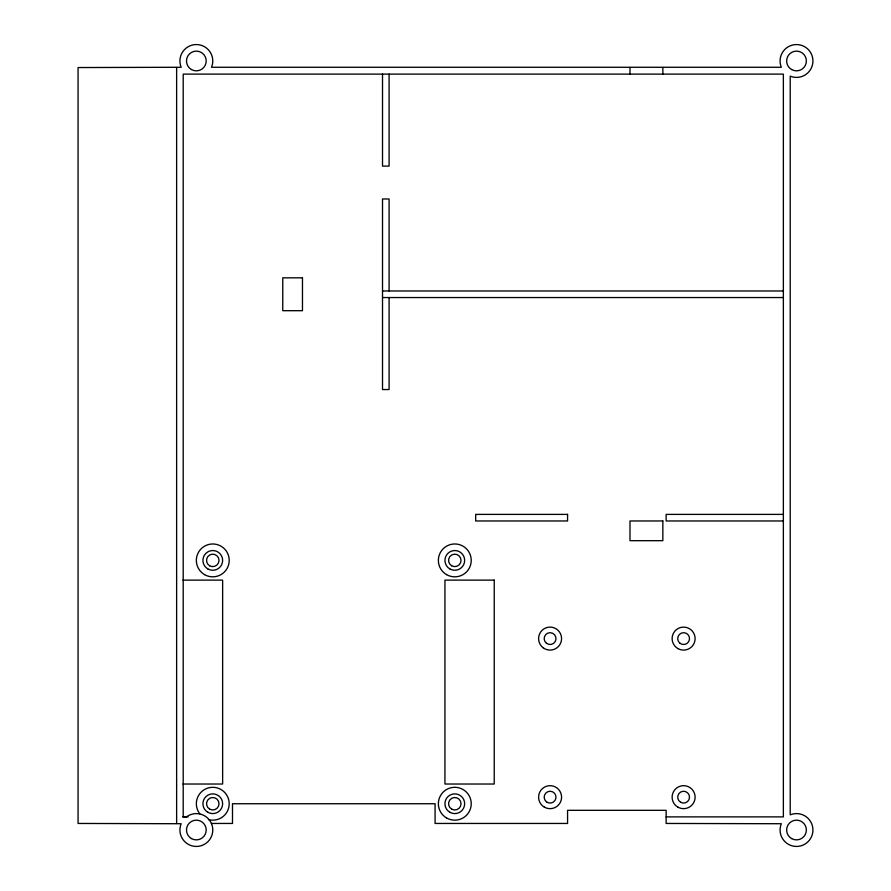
<?xml version="1.0" encoding="UTF-8"?>
<svg xmlns="http://www.w3.org/2000/svg" width="891" height="891" viewBox="0 0 891 891"><rect width="100%" height="100%" fill="white"/><g stroke="black" fill="none" stroke-linecap="round" stroke-linejoin="round"><path stroke-width="1.34" d="M382.517 290.978L783.367 290.978M382.517 297.549L783.367 297.549M783.367 514.397L666.134 514.397L666.134 520.968L783.367 520.968M182.933 580.119L222.639 580.119L222.639 784.024L182.933 784.024M182.555 816.88L188.068 816.88M666.134 816.88L783.367 816.88L783.367 74.12L183.201 74.12L183.201 816.88L186.342 816.991L188.135 815.8A16.428 16.428 0 0 1 210.577 821.803L211.523 823.73A16.428 16.428 0 0 1 196.343 846.45A16.428 16.428 0 0 1 181.174 823.73L78.063 823.451L78.063 67.549L181.174 67.27A16.428 16.428 0 0 1 196.343 44.55A16.428 16.428 0 0 1 211.523 67.27L781.329 67.27A16.428 16.428 0 0 1 794.36 44.695A16.428 16.428 0 0 1 812.792 63.127A16.428 16.428 0 0 1 790.217 76.158L790.217 814.842A16.428 16.428 0 0 1 812.792 827.873A16.428 16.428 0 0 1 794.36 846.305A16.428 16.428 0 0 1 781.329 823.73L666.134 823.451L666.134 810.309L567.567 810.309L567.567 823.451L435.086 823.451L435.086 803.738L232.495 803.738L232.495 823.451L211.39 823.451M662.848 67.549L662.848 74.12M629.993 67.549L629.993 74.12M389.089 74.12L389.089 166.116L382.517 166.116L382.517 74.12M389.089 290.978L389.089 198.971L382.517 198.971L382.517 389.545L389.089 389.545L389.089 297.549M176.63 67.549L176.63 823.451M199.74 813.739A16.428 16.428 0 0 1 207.157 788.301A16.428 16.428 0 0 1 229.187 803.025A16.428 16.428 0 0 1 208.527 819.609M302.472 277.836L282.759 277.836L282.759 310.692L302.472 310.692L302.472 277.836M567.567 514.397L475.694 514.397L475.694 520.968L567.567 520.968L567.567 514.397M662.848 520.968L629.993 520.968L629.993 540.681L662.848 540.681L662.848 520.968M494.227 580.119L444.943 580.119L444.943 784.024L494.227 784.024L494.227 580.119M680.011 643.291A5.914 5.914 0 0 0 689.478 639.37A5.914 5.914 0 0 0 681.348 633.133A5.914 5.914 0 0 0 680.011 643.291M204.562 574.628A16.428 16.428 0 0 0 229.21 560.394A16.428 16.428 0 0 0 204.562 546.172A16.428 16.428 0 0 0 204.562 574.628M680.657 802.29A5.914 5.914 0 0 0 689.523 797.167A5.914 5.914 0 0 0 680.657 792.043A5.914 5.914 0 0 0 680.657 802.29M207.848 812.269A9.857 9.857 0 0 0 222.639 803.738A9.857 9.857 0 0 0 207.848 795.195A9.857 9.857 0 0 0 207.848 812.269M449.866 812.269A9.857 9.857 0 0 0 464.656 803.738A9.857 9.857 0 0 0 449.866 795.195A9.857 9.857 0 0 0 449.866 812.269M677.862 648.559A11.505 11.505 0 0 0 695.114 638.602A11.505 11.505 0 0 0 677.862 628.645A11.505 11.505 0 0 0 677.862 648.559M209.652 565.807A6.248 6.248 0 0 0 219.019 560.394A6.248 6.248 0 0 0 209.652 554.993A6.248 6.248 0 0 0 209.652 565.807M451.681 565.807A6.248 6.248 0 0 0 461.037 560.394A6.248 6.248 0 0 0 451.681 554.993A6.248 6.248 0 0 0 451.681 565.807M544.334 807.123A11.505 11.505 0 0 0 561.586 797.167A11.505 11.505 0 0 0 544.334 787.21A11.505 11.505 0 0 0 544.334 807.123M546.484 643.291A5.914 5.914 0 0 0 555.951 639.37A5.914 5.914 0 0 0 547.82 633.133A5.914 5.914 0 0 0 546.484 643.291M451.681 809.139A6.248 6.248 0 0 0 461.037 803.738A6.248 6.248 0 0 0 451.681 798.325A6.248 6.248 0 0 0 451.681 809.139M677.862 807.123A11.505 11.505 0 0 0 695.114 797.167A11.505 11.505 0 0 0 677.862 787.21A11.505 11.505 0 0 0 677.862 807.123M207.848 568.937A9.857 9.857 0 0 0 222.639 560.394A9.857 9.857 0 0 0 207.848 551.863A9.857 9.857 0 0 0 207.848 568.937M546.484 801.855A5.914 5.914 0 0 0 555.951 797.935A5.914 5.914 0 0 0 547.82 791.698A5.914 5.914 0 0 0 546.484 801.855M449.866 568.937A9.857 9.857 0 0 0 464.656 560.394A9.857 9.857 0 0 0 449.866 551.863A9.857 9.857 0 0 0 449.866 568.937M543.087 647.724A11.505 11.505 0 0 0 561.486 640.094A11.505 11.505 0 0 0 545.682 627.977A11.505 11.505 0 0 0 543.087 647.724M191.42 838.554A9.857 9.857 0 0 0 206.2 830.022A9.857 9.857 0 0 0 191.42 821.48A9.857 9.857 0 0 0 191.42 838.554M446.58 817.96A16.428 16.428 0 0 0 471.228 803.738A16.428 16.428 0 0 0 446.58 789.504A16.428 16.428 0 0 0 446.58 817.96M791.576 838.554A9.857 9.857 0 0 0 806.366 830.022A9.857 9.857 0 0 0 791.576 821.48A9.857 9.857 0 0 0 791.576 838.554M191.42 69.52A9.857 9.857 0 0 0 206.2 60.978A9.857 9.857 0 0 0 191.42 52.446A9.857 9.857 0 0 0 191.42 69.52M791.576 69.52A9.857 9.857 0 0 0 806.366 60.978A9.857 9.857 0 0 0 791.576 52.446A9.857 9.857 0 0 0 791.576 69.52M446.58 574.628A16.428 16.428 0 0 0 471.228 560.394A16.428 16.428 0 0 0 446.58 546.172A16.428 16.428 0 0 0 446.58 574.628M209.652 809.139A6.248 6.248 0 0 0 219.019 803.738A6.248 6.248 0 0 0 209.652 798.325A6.248 6.248 0 0 0 209.652 809.139"/></g></svg>
